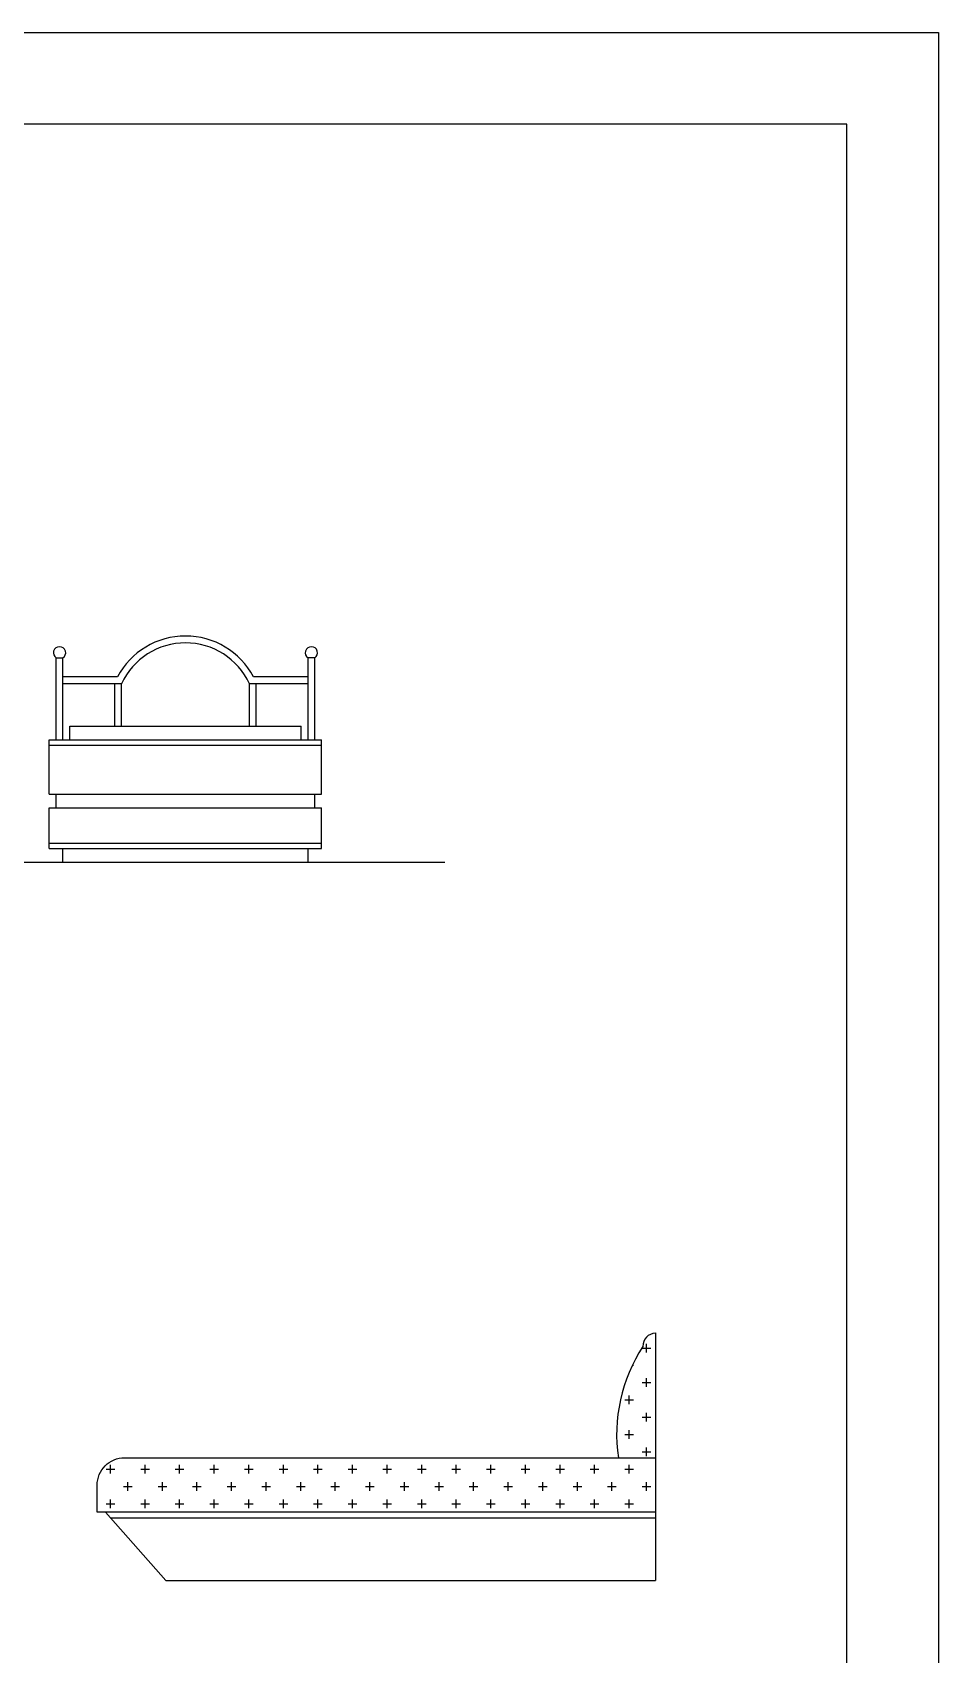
# Model space of a CAD drawing. Header units: inches. Extents: x 18.5 to 61, y 8.5 to 33.3.
# Drawn here: x 36.18 to 39.5, y 27.32 to 33.28 of the extents above; entities that cross this region are included whole.
import ezdxf

# ---------------------------------------------------------------- set-up
doc = ezdxf.new("R2010")
doc.units = ezdxf.units.IN
doc.header["$MEASUREMENT"] = 0
for name, color, linetype in [('02', 2, 'Continuous'), ('1', 1, 'Continuous'), ('8', 8, 'Continuous'), ('kadrbm', 4, 'Continuous')]:
    doc.layers.add(name, color=color, linetype=linetype)

# ---------------------------------------------------------------- blocks, each defined once
blk = doc.blocks.new('kadrbm')
at = {"layer": 'kadrbm', "color": 4}
blk.add_lwpolyline([(0, 0), (0, 24.7972), (21, 24.7972), (21, 0), (0, 0)], close=True, dxfattribs=at)
blk.add_lwpolyline([(20.6631, 0.3257), (20.6631, 24.4603), (0.3369, 24.4603), (0.3369, 0.3257), (20.6631, 0.3257)], dxfattribs=at)

msp = doc.modelspace()

# ---------------------------------------------------------------- hatches: boundary and pattern name
at = {"layer": '8'}
h = msp.add_hatch(dxfattribs=at)
h.set_pattern_fill('CROSS', color=256, scale=0.01, style=0)
h.set_pattern_definition([(0, (39.686267, 13.588064), (0.0635, 0.0635), [0.03175, -0.09525]), (90, (39.70214, 13.57219), (-0.0635, 0.0635), [0.03175, -0.09525])])
h.paths.add_polyline_path([(36.5149, 28.0441, 0.414214), (36.4149, 27.9441), (36.4149, 27.8441), (36.4449, 27.8441), (38.4649, 27.8441), (38.4649, 28.0441)])
h.paths.add_polyline_path([(38.3287, 28.0441), (38.4649, 28.0441), (38.4649, 28.5023, 0.391784), (38.4185, 28.4523, 0.183417)])

# ---------------------------------------------------------------- linework, layer by layer
at = {"layer": '02'}
for p, q in [((36.2641, 30.6804), (36.2641, 30.9804)), ((36.2641, 30.9804), (36.2891, 30.9804)), ((36.2891, 30.6804), (36.2891, 30.9804)), ((37.1891, 30.6804), (37.1891, 30.9804)), ((37.2141, 30.9804), (37.1891, 30.9804)), ((37.2141, 30.6804), (37.2141, 30.9804)), ((36.4891, 30.9111), (36.2891, 30.9111)), ((37.1891, 30.9111), (36.9891, 30.9111)), ((36.5045, 30.8861), (36.2891, 30.8861)), ((36.4795, 30.7304), (36.4795, 30.8861)), ((36.5045, 30.7304), (36.5045, 30.8861)), ((37.1891, 30.8861), (36.9736, 30.8861)), ((36.9736, 30.7304), (36.9736, 30.8861)), ((36.9986, 30.7304), (36.9986, 30.8861)), ((36.3141, 30.7304), (37.1641, 30.7304)), ((36.3141, 30.6804), (36.3141, 30.7304)), ((37.1641, 30.6804), (37.1641, 30.7304)), ((36.2391, 30.6804), (37.2391, 30.6804)), ((36.2391, 30.6604), (37.2391, 30.6604)), ((36.2391, 30.4804), (37.2391, 30.4804)), ((36.2391, 30.4304), (37.2391, 30.4304)), ((36.2391, 30.3004), (37.2391, 30.3004)), ((36.2391, 30.2804), (37.2391, 30.2804)), ((38.4649, 28.5023), (38.4649, 27.5941)), ((38.4649, 27.8441), (36.4149, 27.8441)), ((36.4627, 27.8241), (38.4649, 27.8241)), ((36.6669, 27.5941), (38.4649, 27.5941))]:
    msp.add_line(p, q, dxfattribs=at)
for points in [[(36.2391, 30.4804), (36.2391, 30.6804)], [(37.2391, 30.4804), (37.2391, 30.6804)], [(36.2641, 30.4304), (36.2641, 30.4804)], [(37.2141, 30.4304), (37.2141, 30.4804)], [(36.2391, 30.2804), (36.2391, 30.4304)], [(37.2391, 30.2804), (37.2391, 30.4304)], [(36.2891, 30.2304), (36.2891, 30.2804)], [(37.1891, 30.2304), (37.1891, 30.2804)], [(36.4449, 27.8441), (36.6669, 27.5941)]]:
    msp.add_lwpolyline(points, dxfattribs=at)
msp.add_lwpolyline([(36.4149, 27.8441), (36.4149, 27.9441, -0.414214), (36.5149, 28.0441), (38.4649, 28.0441)], format="xyb", dxfattribs=at)
for centre, radius, start, end in [((36.7391, 30.7778), 0.2833, 28.07249, 151.92751), ((36.7391, 30.7778), 0.2583, 24.79386, 155.20614), ((36.2766, 30.9993), 0.0226, 303.53662, 236.46338), ((37.2016, 30.9993), 0.0226, 303.53662, 236.46338), ((38.4687, 28.4522), 0.0502, 94.3167, 179.89458), ((38.9113, 28.1299), 0.5888, 146.80919, 188.38307)]:
    msp.add_arc(centre, radius, start, end, dxfattribs=at)
at = {"layer": '1'}
msp.add_line((20.3274, 30.2304), (37.6916, 30.2304), dxfattribs=at)

# ---------------------------------------------------------------- block references
at = {"layer": 'kadrbm'}
msp.add_blockref('kadrbm', (18.5047, 8.4798), dxfattribs=at)

doc.saveas('drawing.dxf')
